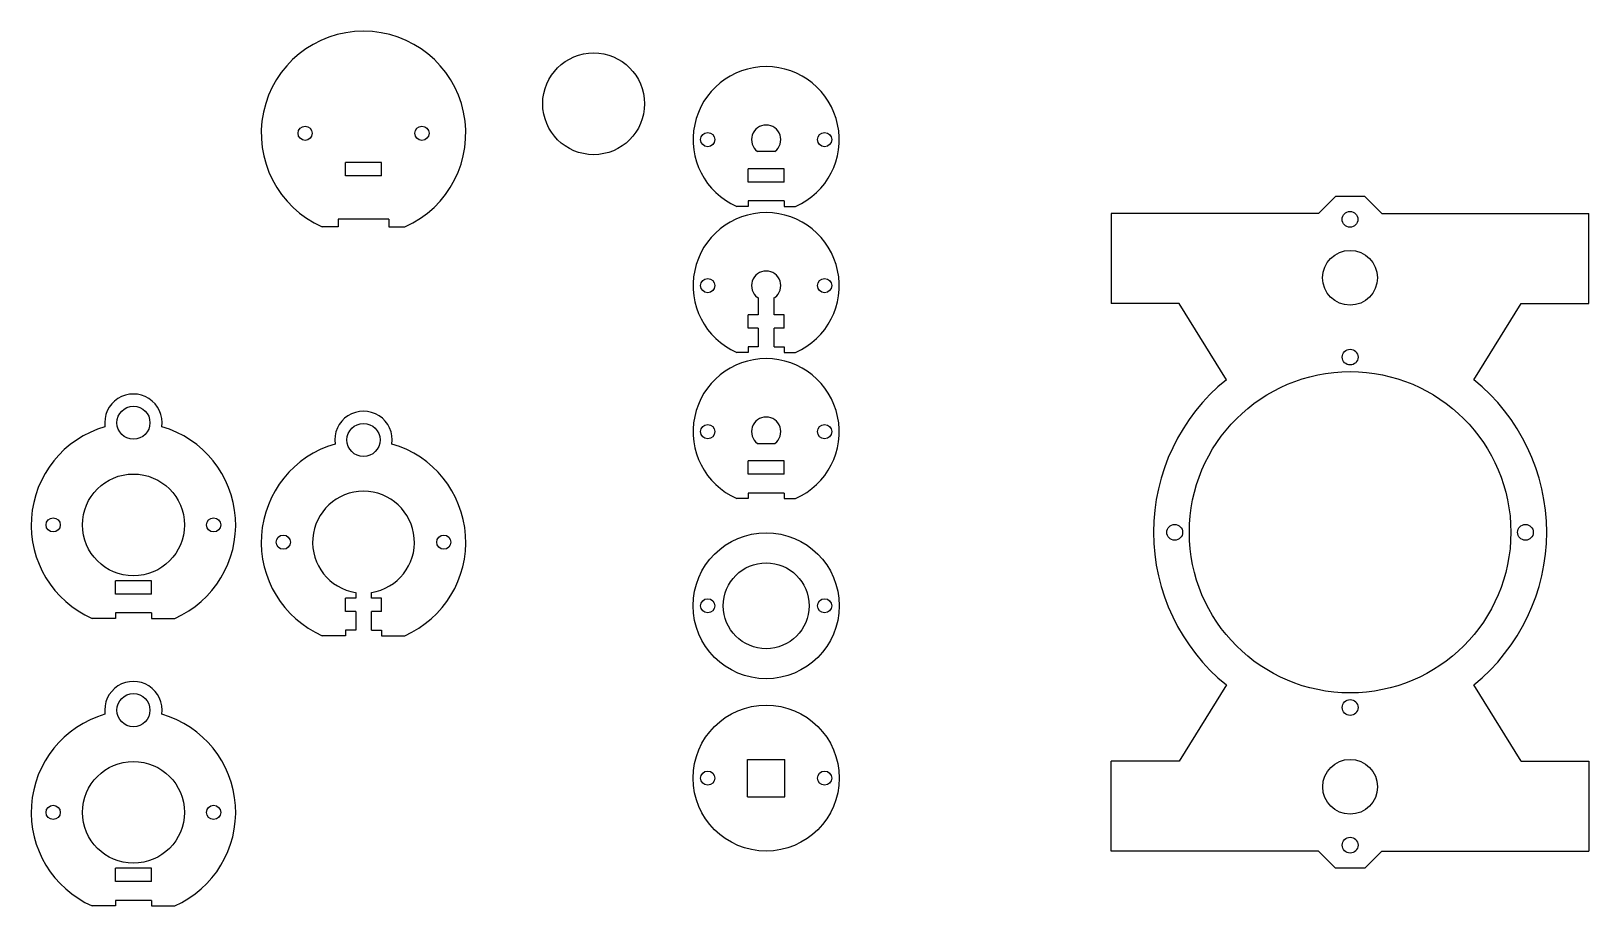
# Model space of a CAD drawing. Header units: inches. Extents: x -186 to 82, y -9 to 141.
import ezdxf

# ---------------------------------------------------------------- set-up
doc = ezdxf.new("R2010")
doc.units = ezdxf.units.IN
doc.header["$MEASUREMENT"] = 0
doc.layers.get('0').update_dxf_attribs({"lineweight": 25, "true_color": 0xffffff})

# ---------------------------------------------------------------- blocks, each defined once
blk = doc.blocks.new('block 1')
for p, q in [((35.67, 109.88), (38.6, 112.81)), ((43.63, 112.81), (38.6, 112.81)), ((46.57, 109.88), (43.63, 112.81)), ((0, 109.88), (0, 94.37)), ((35.67, 109.88), (0, 109.88)), ((46.57, 109.88), (82.23, 109.88)), ((82.23, 94.37), (82.23, 109.88)), ((11.67, 94.37), (0, 94.37)), ((19.81, 81.24), (11.67, 94.37)), ((62.43, 81.24), (70.56, 94.37)), ((70.56, 94.37), (82.23, 94.37)), ((19.81, 28.64), (11.67, 15.51)), ((70.56, 15.51), (62.43, 28.64)), ((11.67, 15.51), (0, 15.51)), ((0, 0), (0, 15.51)), ((70.56, 15.51), (82.23, 15.51)), ((82.23, 15.51), (82.23, 0)), ((35.67, 0), (0, 0)), ((35.67, 0), (38.6, -2.93)), ((46.57, 0), (43.63, -2.93)), ((46.57, 0), (82.23, 0)), ((43.63, -2.93), (38.6, -2.93))]:
    blk.add_line(p, q)
at = {"color": 3, "true_color": 0x00ff00}
for centre, radius in [((41.11, 108.86), 1.36), ((41.11, 98.8), 4.72), ((41.12, 85.13), 1.36), ((41.12, 54.94), 27.68), ((10.92, 54.94), 1.36), ((71.31, 54.94), 1.36), ((41.12, 24.75), 1.36), ((41.12, 11.08), 4.72), ((41.12, 1.02), 1.36)]:
    blk.add_circle(centre, radius, dxfattribs=at)
for start, end in [(129.0199, 230.9811), (309.019, 50.9805)]:
    blk.add_arc((41.12, 54.94), 33.85, start, end)

msp = doc.modelspace()

# ---------------------------------------------------------------- linework, layer by layer
at = {"color": 3, "true_color": 0x00ff00}
for p, q in [((-125.68, 118.67), (-131.88, 118.67)), ((-131.88, 116.35), (-131.88, 118.67)), ((-125.68, 116.35), (-125.68, 118.65)), ((-60.95, 120.59), (-57.93, 120.59)), ((-125.68, 116.35), (-131.88, 116.35)), ((-56.33, 117.58), (-62.54, 117.58)), ((-62.54, 115.26), (-62.54, 117.58)), ((-56.33, 115.26), (-56.33, 117.57)), ((-56.33, 115.26), (-62.54, 115.26)), ((-60.79, 95.42), (-60.79, 92.42)), ((-58.08, 92.42), (-58.08, 95.42)), ((-60.79, 92.42), (-62.54, 92.42)), ((-62.54, 90.1), (-62.54, 92.4)), ((-56.33, 92.42), (-58.08, 92.42)), ((-56.33, 90.1), (-56.33, 92.4)), ((-60.79, 90.1), (-62.54, 90.1)), ((-60.79, 90.1), (-60.79, 86.87)), ((-56.33, 90.1), (-58.08, 90.1)), ((-58.08, 86.87), (-58.08, 90.1)), ((-60.95, 70.26), (-57.93, 70.26)), ((-56.33, 67.26), (-62.54, 67.26)), ((-62.54, 64.94), (-62.54, 67.26)), ((-56.33, 64.94), (-56.33, 67.26)), ((-56.33, 64.94), (-62.54, 64.94)), ((-165.3, 46.57), (-171.5, 46.59)), ((-171.5, 44.27), (-171.5, 46.57)), ((-165.3, 44.27), (-165.3, 46.57)), ((-165.3, 44.27), (-171.5, 44.27)), ((-130.13, 43.61), (-131.88, 43.61)), ((-131.88, 41.3), (-131.88, 43.6)), ((-130.13, 44.57), (-130.13, 43.61)), ((-127.42, 43.61), (-127.42, 44.57)), ((-125.68, 43.61), (-127.42, 43.61)), ((-125.68, 41.3), (-125.68, 43.6)), ((-130.13, 41.3), (-131.88, 41.3)), ((-130.13, 41.3), (-130.13, 38.06)), ((-125.68, 41.3), (-127.42, 41.3)), ((-127.42, 38.06), (-127.42, 41.3)), ((-131.88, 38.06), (-131.88, 37.12)), ((-130.13, 38.06), (-131.88, 38.06)), ((-127.42, 38.06), (-125.68, 38.06)), ((-125.68, 38.06), (-125.68, 37.12)), ((-131.88, 37.12), (-135.88, 37.12)), ((-125.68, 37.12), (-121.67, 37.12)), ((-62.64, 15.79), (-56.23, 15.79)), ((-62.64, 9.37), (-62.64, 15.79)), ((-56.23, 9.37), (-56.23, 15.79)), ((-62.64, 9.37), (-56.23, 9.37)), ((-165.3, -2.96), (-171.5, -2.94)), ((-171.5, -5.26), (-171.5, -2.96)), ((-165.3, -5.26), (-171.5, -5.26)), ((-165.3, -5.26), (-165.3, -2.96))]:
    msp.add_line(p, q, dxfattribs=at)
for p, q in [((-62.54, 111.09), (-64.51, 111.09)), ((-62.54, 112.03), (-62.54, 111.09)), ((-56.33, 112.03), (-62.54, 112.03)), ((-56.33, 112.03), (-56.33, 111.09)), ((-56.33, 111.09), (-54.36, 111.09)), ((-133.12, 107.57), (-135.88, 107.57)), ((-133.12, 108.89), (-133.12, 107.57)), ((-124.44, 108.89), (-133.12, 108.89)), ((-124.44, 108.89), (-124.44, 107.57)), ((-124.44, 107.57), (-121.67, 107.57)), ((-62.54, 85.92), (-64.51, 85.92)), ((-62.54, 86.87), (-62.54, 85.92)), ((-60.79, 86.87), (-62.54, 86.87)), ((-58.08, 86.87), (-56.33, 86.87)), ((-56.33, 86.87), (-56.33, 85.92)), ((-56.33, 85.92), (-54.36, 85.92)), ((-62.54, 61.71), (-62.54, 60.76)), ((-56.33, 61.71), (-62.54, 61.71)), ((-56.33, 61.71), (-56.33, 60.76)), ((-62.54, 60.76), (-64.51, 60.76)), ((-56.33, 60.76), (-54.36, 60.76)), ((-171.5, 41.04), (-171.5, 40.09)), ((-165.3, 41.04), (-171.5, 41.04)), ((-165.3, 41.04), (-165.3, 40.09)), ((-171.5, 40.09), (-175.51, 40.09)), ((-165.3, 40.09), (-161.3, 40.09)), ((-171.5, -9.44), (-175.51, -9.44)), ((-171.5, -8.49), (-171.5, -9.44)), ((-165.3, -8.49), (-171.5, -8.49)), ((-165.3, -8.49), (-165.3, -9.44)), ((-165.3, -9.44), (-161.3, -9.44))]:
    msp.add_line(p, q)
for centre, radius in [((-89.15, 128.78), 8.77), ((-59.44, 42.28), 12.58), ((-59.44, 12.58), 12.58)]:
    msp.add_circle(centre, radius)
for centre, radius in [((-138.84, 123.69), 1.22), ((-118.71, 123.69), 1.22), ((-69.5, 122.6), 1.22), ((-49.37, 122.6), 1.22), ((-69.5, 97.44), 1.22), ((-49.37, 97.44), 1.22), ((-168.4, 73.82), 2.85), ((-128.78, 70.85), 2.85), ((-69.5, 72.28), 1.22), ((-49.37, 72.28), 1.22), ((-168.4, 56.21), 8.77), ((-182.22, 56.21), 1.22), ((-154.59, 56.21), 1.22), ((-142.59, 53.24), 1.22), ((-114.96, 53.24), 1.22), ((-59.44, 42.28), 7.4), ((-69.5, 42.28), 1.22), ((-49.37, 42.28), 1.22), ((-168.4, 24.29), 2.85), ((-168.4, 6.68), 8.77), ((-69.5, 12.58), 1.22), ((-49.37, 12.58), 1.22), ((-182.22, 6.68), 1.22), ((-154.59, 6.68), 1.22)]:
    msp.add_circle(centre, radius, dxfattribs=at)
for centre, radius, start, end in [((-128.78, 123.69), 17.61, 293.7857, 246.2143), ((-59.44, 122.6), 12.58, 293.7857, 246.2143), ((-59.44, 97.44), 12.58, 293.7857, 246.2143), ((-59.44, 72.28), 12.58, 293.7857, 246.2143), ((-168.4, 73.82), 4.95, 351.917, 188.083), ((-128.78, 70.85), 4.95, 351.917, 188.083), ((-168.4, 56.21), 17.61, 106.166, 246.2143), ((-168.4, 56.21), 17.61, 293.7857, 73.834), ((-128.78, 53.24), 17.61, 106.166, 246.2143), ((-128.78, 53.24), 17.61, 293.7857, 73.834), ((-168.4, 24.29), 4.95, 351.917, 188.083), ((-168.4, 6.68), 17.61, 106.166, 246.2143), ((-168.4, 6.68), 17.61, 293.7857, 73.834)]:
    msp.add_arc(centre, radius, start, end)
for centre, radius, start, end in [((-59.44, 122.6), 2.52, 306.8699, 233.1301), ((-59.44, 97.44), 2.52, 306.8699, 233.1301), ((-59.44, 72.28), 2.52, 306.8699, 233.1301), ((-128.78, 53.24), 8.77, 278.8956, 261.1044)]:
    msp.add_arc(centre, radius, start, end, dxfattribs=at)

# ---------------------------------------------------------------- block references
msp.add_blockref('block 1', (0, 0))

doc.saveas('drawing.dxf')
